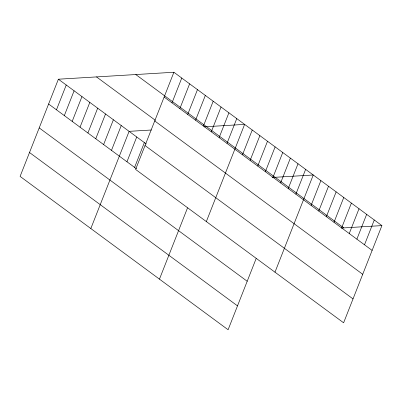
<?xml version="1.0" encoding="UTF-8"?>
<svg xmlns="http://www.w3.org/2000/svg" width="402" height="402" viewBox="0 0 402 402"><rect width="100%" height="100%" fill="white"/><g stroke="black" fill="none" stroke-linecap="round" stroke-linejoin="round"><path stroke-width="0.6" d="M173.9 72.249L135.615 169.438L343.615 322.791L381.9 225.602L173.9 72.249L58.385 79.209L20.1 176.398L228.1 329.751L256.164 258.506M56.471 109.811L66.24 85.003M64.33 115.6L74.099 90.797M72.184 121.394L81.958 96.591M80.043 127.188L89.817 102.384M87.902 132.982L97.671 108.178M95.756 138.775L105.53 113.967M103.615 144.569L113.389 119.761M111.475 150.363L121.243 125.555M90.822 228.537L129.102 131.348L151.388 130.007M126.957 161.78L136.73 136.971M134.585 167.403L144.358 142.594M171.986 102.847L181.759 78.043M179.845 108.64L189.618 83.832M187.704 114.434L197.472 89.626M195.558 120.228L205.332 95.42M203.417 126.022L213.191 101.214M211.276 131.816L221.05 107.007M159.458 279.144L187.523 207.899M219.135 137.61L228.904 112.801M226.989 143.403L236.763 118.595M206.337 221.577L244.622 124.389L204.085 126.831M242.476 154.815L252.245 130.012M250.104 160.443L259.873 135.635M257.727 166.066L267.501 141.258M265.355 171.689L275.129 146.881M272.983 177.312L282.752 152.504M280.611 182.935L290.38 158.127M288.234 188.558L298.008 163.75M295.862 194.181L305.636 169.373M274.978 272.184L313.258 174.996L272.119 177.473M311.113 205.427L320.886 180.619M318.741 211.05L328.514 186.242M326.369 216.673L336.142 191.865M333.997 222.296L343.765 197.488M341.62 227.919L351.393 203.11M349.248 233.542L359.021 208.733M356.875 239.165L366.649 214.356M364.503 244.788L374.272 219.979M341.363 228.045L381.9 225.602M135.781 74.546L343.78 227.899M164.132 97.053L372.126 250.411M96.505 76.913L155.438 120.364M154.72 120.942L362.72 274.295M58.385 79.209L146.263 144.001M145.027 145.549L353.026 298.907M48.612 104.017L136.494 168.81M39.205 127.901L247.2 281.254M29.507 152.514L237.507 305.867"/></g></svg>
